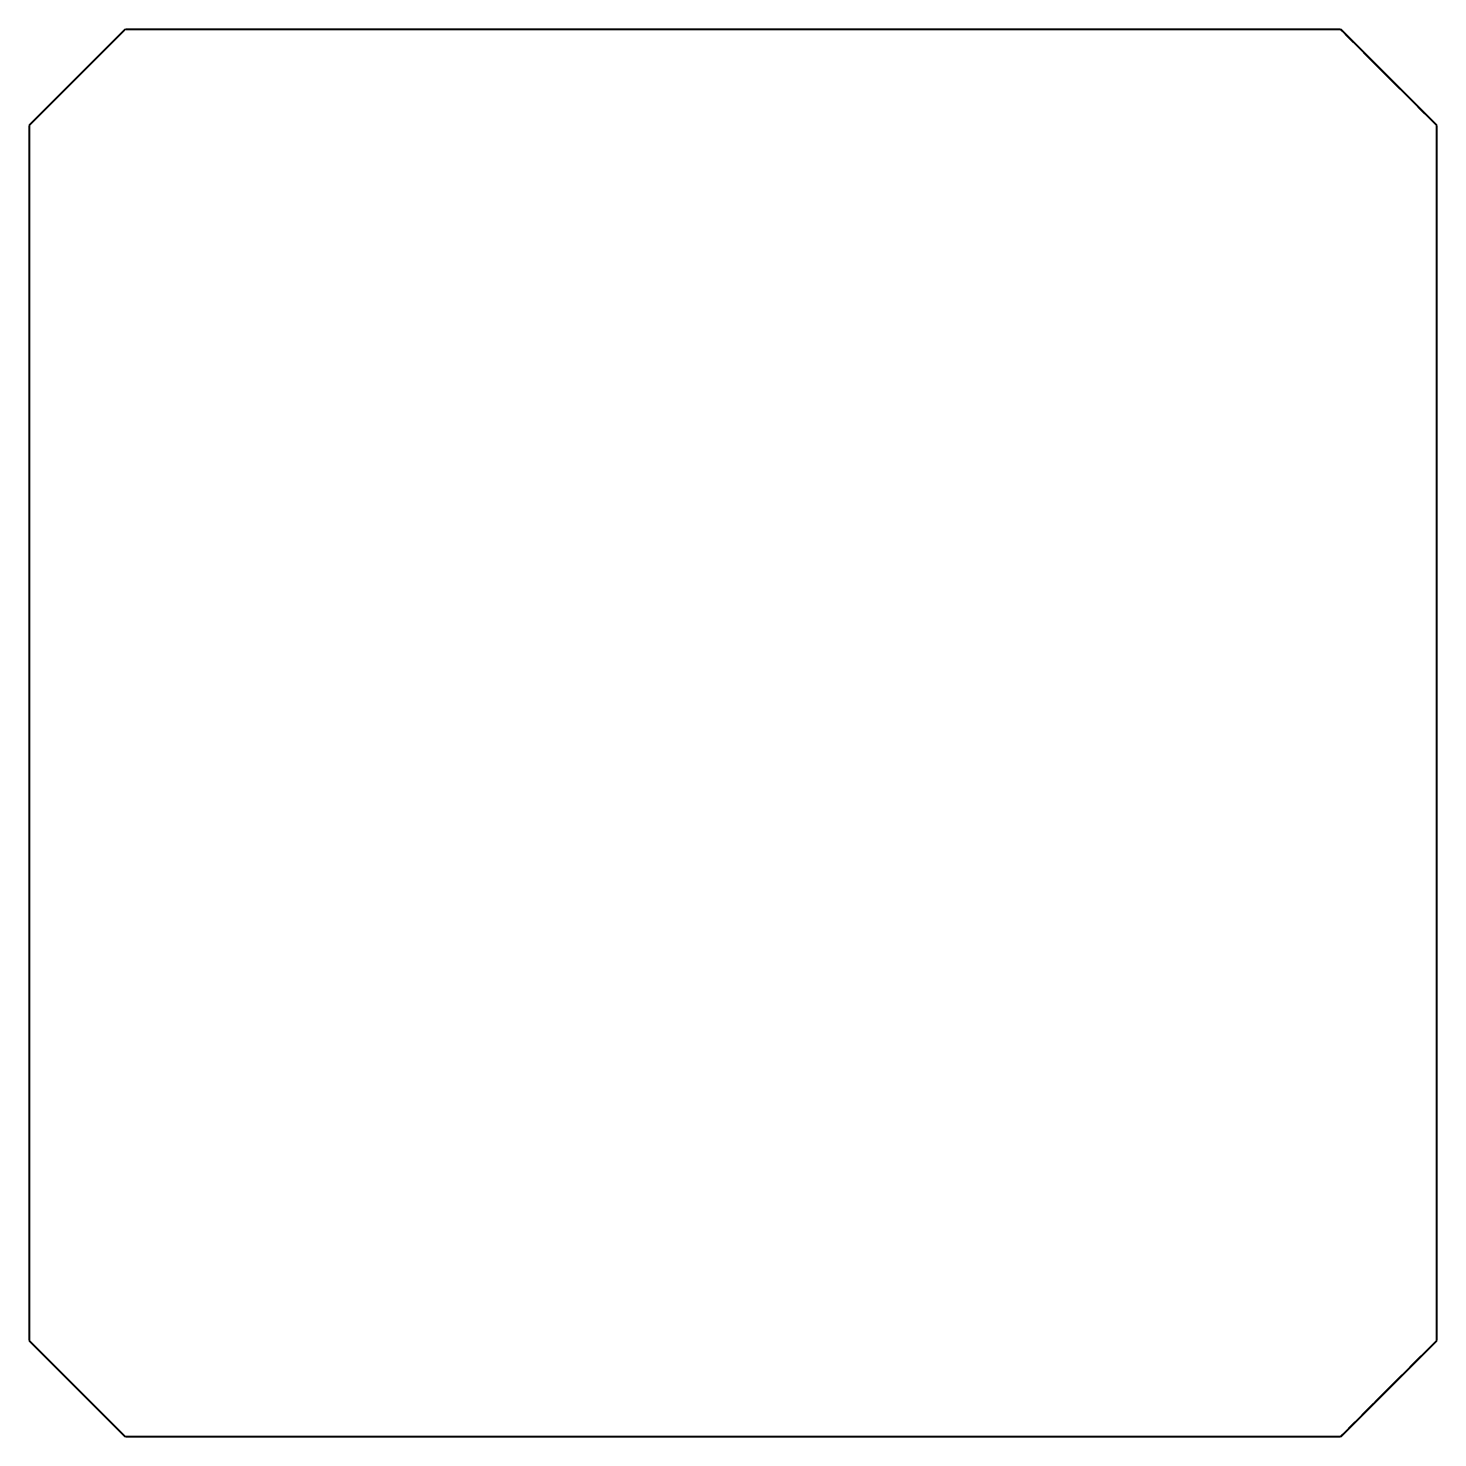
# Model space of a CAD drawing. Extents: x 0 to 19.7, y 0 to 31.3.
# Drawn here: x 12.08 to 19.66, y 0.04 to 7.61 of the extents above; entities that cross this region are included whole.
import ezdxf

# ---------------------------------------------------------------- set-up
doc = ezdxf.new("R2010")
doc.units = 0
doc.layers.get('0').update_dxf_attribs({"linetype": 'CONTINUOUS'})

msp = doc.modelspace()

# ---------------------------------------------------------------- linework, layer by layer
at = {"color": 0, "const_width": 0.0111}
for points in [[(12.5506, 7.5546), (12.573, 7.5769)], [(12.573, 7.5769), (12.5898, 7.5939)], [(12.5898, 7.5939), (12.6006, 7.6045)], [(12.6006, 7.6045), (12.6043, 7.6083)], [(12.6043, 7.6083), (12.6517, 7.6083)], [(12.6517, 7.6083), (12.7873, 7.6083)], [(12.7873, 7.6083), (13.0013, 7.6083)], [(13.0013, 7.6083), (13.2839, 7.6083)], [(13.2839, 7.6083), (13.6254, 7.6083)], [(13.6254, 7.6083), (14.0158, 7.6083)], [(14.0158, 7.6083), (14.4454, 7.6083)], [(14.4454, 7.6083), (14.9046, 7.6083)], [(14.9046, 7.6083), (15.3832, 7.6083)], [(15.3832, 7.6083), (15.8717, 7.6083)], [(15.8717, 7.6083), (16.3601, 7.6083)], [(16.3601, 7.6083), (16.8388, 7.6083)], [(16.8388, 7.6083), (17.2978, 7.6083)], [(17.2978, 7.6083), (17.7275, 7.6083)], [(17.7275, 7.6083), (18.1179, 7.6083)], [(18.1179, 7.6083), (18.4593, 7.6083)], [(18.4593, 7.6083), (18.7419, 7.6083)], [(18.7419, 7.6083), (18.956, 7.6083)], [(18.956, 7.6083), (19.0915, 7.6083)], [(19.1389, 7.6083), (19.0915, 7.6083)], [(19.1389, 7.6083), (19.1426, 7.6045)], [(19.1426, 7.6045), (19.1535, 7.5939)], [(19.1535, 7.5939), (19.1703, 7.5769)], [(19.1703, 7.5769), (19.1926, 7.5546)], [(12.4927, 7.4967), (12.5236, 7.5276)], [(12.5236, 7.5276), (12.5506, 7.5546)], [(19.1926, 7.5546), (19.2197, 7.5276)], [(19.2197, 7.5276), (19.2506, 7.4967)], [(12.3847, 7.3886), (12.4225, 7.4265)], [(12.4225, 7.4265), (12.4588, 7.4628)], [(12.4588, 7.4628), (12.4927, 7.4967)], [(19.2506, 7.4967), (19.2844, 7.4628)], [(19.2844, 7.4628), (19.3207, 7.4265)], [(19.3207, 7.4265), (19.3586, 7.3886)], [(12.3075, 7.3114), (12.346, 7.35)], [(12.346, 7.35), (12.3847, 7.3886)], [(19.3586, 7.3886), (19.3972, 7.35)], [(19.3972, 7.35), (19.4358, 7.3114)], [(12.2333, 7.2373), (12.2696, 7.2735)], [(12.2696, 7.2735), (12.3075, 7.3114)], [(19.4358, 7.3114), (19.4737, 7.2736)], [(19.4737, 7.2736), (19.51, 7.2373)], [(12.1685, 7.1725), (12.1993, 7.2034)], [(12.1993, 7.2034), (12.2333, 7.2373)], [(19.51, 7.2373), (19.5439, 7.2034)], [(19.5439, 7.2034), (19.5747, 7.1725)], [(12.1022, 7.1062), (12.1191, 7.1231)], [(12.1191, 7.1231), (12.1415, 7.1455)], [(12.1415, 7.1455), (12.1685, 7.1725)], [(19.5747, 7.1725), (19.6018, 7.1455)], [(19.6018, 7.1455), (19.6242, 7.1231)], [(19.6242, 7.1231), (19.6411, 7.1062)], [(12.0878, 7.0917), (12.0915, 7.0955)], [(12.0878, 7.0444), (12.0878, 7.0917)], [(12.0878, 6.9088), (12.0878, 7.0444)], [(12.0915, 7.0955), (12.1022, 7.1062)], [(19.6411, 7.1062), (19.6518, 7.0955)], [(19.6518, 7.0955), (19.6556, 7.0917)], [(19.6556, 7.0917), (19.6556, 7.0444)], [(19.6556, 7.0444), (19.6556, 6.9088)], [(12.0878, 6.6948), (12.0878, 6.9088)], [(19.6556, 6.9088), (19.6556, 6.6948)], [(12.0878, 6.4122), (12.0878, 6.6948)], [(19.6556, 6.6948), (19.6556, 6.4122)], [(12.0878, 6.0707), (12.0878, 6.4122)], [(19.6556, 6.4122), (19.6556, 6.0707)], [(12.0878, 5.6803), (12.0878, 6.0707)], [(19.6556, 6.0707), (19.6556, 5.6803)], [(12.0878, 5.2506), (12.0878, 5.6803)], [(19.6556, 5.6803), (19.6556, 5.2507)], [(12.0878, 4.7916), (12.0878, 5.2506)], [(19.6556, 5.2507), (19.6556, 4.7916)], [(12.0878, 4.3129), (12.0878, 4.7916)], [(19.6556, 4.7916), (19.6556, 4.3129)], [(12.0878, 3.8244), (12.0878, 4.3129)], [(19.6556, 4.3129), (19.6556, 3.8244)], [(12.0878, 3.336), (12.0878, 3.8244)], [(19.6556, 3.8244), (19.6556, 3.336)], [(12.0878, 2.8573), (12.0878, 3.336)], [(19.6556, 3.336), (19.6556, 2.8573)], [(12.0878, 2.3983), (12.0878, 2.8573)], [(19.6556, 2.8573), (19.6556, 2.3983)], [(12.0878, 1.9686), (12.0878, 2.3983)], [(19.6556, 2.3983), (19.6556, 1.9686)], [(12.0878, 1.5782), (12.0878, 1.9686)], [(19.6556, 1.9686), (19.6556, 1.5782)], [(12.0878, 1.2367), (12.0878, 1.5782)], [(19.6556, 1.5782), (19.6556, 1.2368)], [(12.0878, 0.9541), (12.0878, 1.2367)], [(19.6556, 1.2368), (19.6556, 0.9541)], [(12.0878, 0.7401), (12.0878, 0.9541)], [(19.6556, 0.9541), (19.6556, 0.7401)], [(12.0878, 0.6045), (12.0878, 0.7401)], [(19.6556, 0.7401), (19.6556, 0.6045)], [(12.0878, 0.5571), (12.0878, 0.6045)], [(19.6556, 0.6045), (19.6556, 0.5571)], [(12.0915, 0.5534), (12.0878, 0.5571)], [(12.1023, 0.5426), (12.0915, 0.5534)], [(12.1191, 0.5258), (12.1023, 0.5426)], [(12.1415, 0.5034), (12.1191, 0.5258)], [(19.6242, 0.5258), (19.6018, 0.5034)], [(19.6411, 0.5427), (19.6242, 0.5258)], [(19.6518, 0.5534), (19.6411, 0.5427)], [(19.6556, 0.5571), (19.6518, 0.5534)], [(12.1685, 0.4764), (12.1415, 0.5034)], [(12.1994, 0.4455), (12.1685, 0.4764)], [(19.5749, 0.4765), (19.5439, 0.4456)], [(19.6018, 0.5034), (19.5749, 0.4765)], [(12.2333, 0.4116), (12.1994, 0.4455)], [(12.2696, 0.3753), (12.2333, 0.4116)], [(12.3075, 0.3375), (12.2696, 0.3753)], [(19.4737, 0.3753), (19.4358, 0.3375)], [(19.51, 0.4116), (19.4737, 0.3753)], [(19.5439, 0.4456), (19.51, 0.4116)], [(12.3461, 0.2988), (12.3075, 0.3375)], [(12.3847, 0.2603), (12.3461, 0.2988)], [(19.3972, 0.2989), (19.3586, 0.2603)], [(19.4358, 0.3375), (19.3972, 0.2989)], [(12.4225, 0.2224), (12.3847, 0.2603)], [(12.4588, 0.1861), (12.4225, 0.2224)], [(19.3208, 0.2224), (19.2844, 0.1861)], [(19.3586, 0.2603), (19.3208, 0.2224)], [(12.4928, 0.1521), (12.4588, 0.1861)], [(12.5237, 0.1213), (12.4928, 0.1521)], [(19.2506, 0.1522), (19.2197, 0.1213)], [(19.2844, 0.1861), (19.2506, 0.1522)], [(12.5506, 0.0943), (12.5237, 0.1213)], [(12.573, 0.0719), (12.5506, 0.0943)], [(12.5899, 0.055), (12.573, 0.0719)], [(19.1704, 0.0719), (19.1535, 0.0551)], [(19.1926, 0.0943), (19.1704, 0.0719)], [(19.2197, 0.1213), (19.1926, 0.0943)], [(12.6006, 0.0443), (12.5899, 0.055)], [(12.6043, 0.0406), (12.6006, 0.0443)], [(12.6517, 0.0406), (12.6043, 0.0406)], [(12.7873, 0.0406), (12.6517, 0.0406)], [(13.0013, 0.0406), (12.7873, 0.0406)], [(13.284, 0.0406), (13.0013, 0.0406)], [(13.6254, 0.0406), (13.284, 0.0406)], [(14.0158, 0.0406), (13.6254, 0.0406)], [(14.4454, 0.0406), (14.0158, 0.0406)], [(14.9046, 0.0406), (14.4454, 0.0406)], [(15.3832, 0.0406), (14.9046, 0.0406)], [(15.8717, 0.0406), (15.3832, 0.0406)], [(16.3601, 0.0406), (15.8717, 0.0406)], [(16.8388, 0.0406), (16.3601, 0.0406)], [(17.2978, 0.0406), (16.8388, 0.0406)], [(17.7275, 0.0406), (17.2978, 0.0406)], [(18.1179, 0.0406), (17.7275, 0.0406)], [(18.4593, 0.0406), (18.1179, 0.0406)], [(18.7419, 0.0406), (18.4593, 0.0406)], [(18.956, 0.0406), (18.7419, 0.0406)], [(19.0915, 0.0406), (18.956, 0.0406)], [(19.1389, 0.0406), (19.0915, 0.0406)], [(19.1426, 0.0443), (19.1389, 0.0406)], [(19.1535, 0.0551), (19.1426, 0.0443)]]:
    msp.add_lwpolyline(points, dxfattribs=at)

doc.saveas('drawing.dxf')
